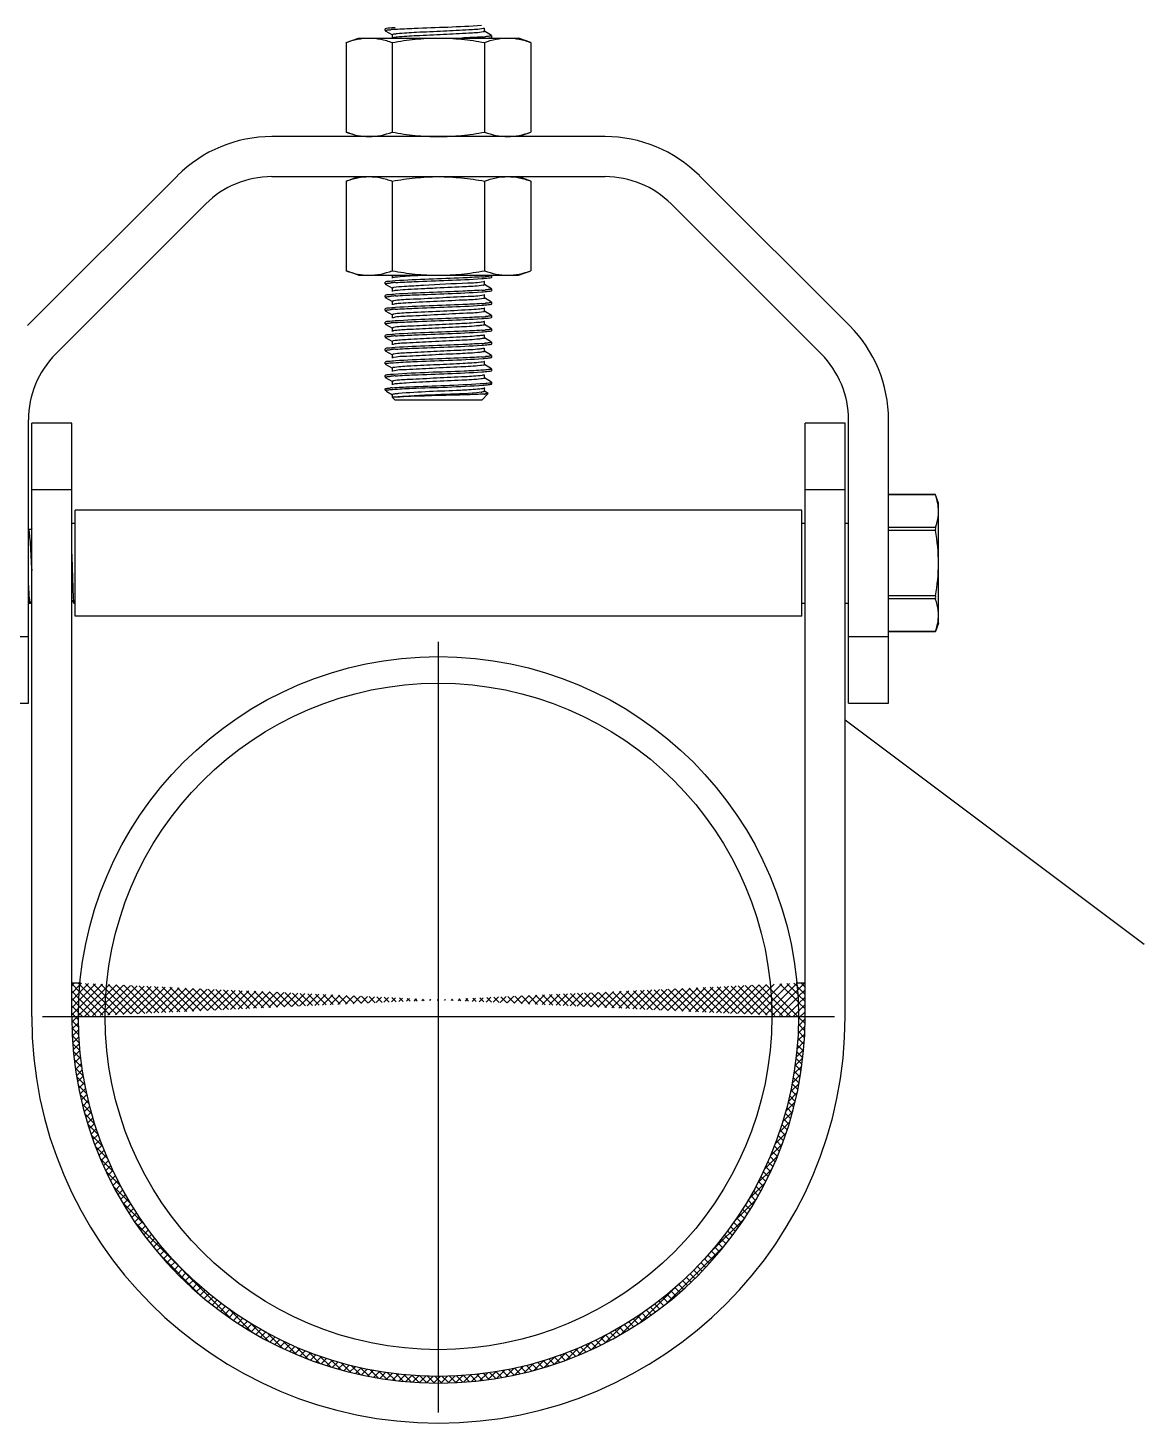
# Model space of a CAD drawing. Extents: x 69728788 to 150676229, y 20333219 to 43663798.
# Drawn here: x 75261746 to 75263181, y 20703847 to 20705642 of the extents above; entities that cross this region are included whole.
import ezdxf

# ---------------------------------------------------------------- set-up
doc = ezdxf.new("R2010")
doc.units = 0
doc.header["$LTSCALE"] = 1000
doc.header["$MEASUREMENT"] = 0
doc.linetypes.add('CENTER', pattern=[2, 1.25, -0.25, 0.25, -0.25])
doc.layers.get('0').update_dxf_attribs({"linetype": 'CONTINUOUS'})
doc.dimstyles.get("Standard").update_dxf_attribs({"dimtxt": 0.18, "dimasz": 0.18, "dimexe": 0.18, "dimexo": 0.0625, "dimgap": 0.09, "dimtad": 0, "dimtih": 1, "dimtoh": 1, "dimdec": 4, "dimzin": 0, "dimdsep": 46, "dimtxsty": 'Standard', "dimcen": 0.09, "dimadec": 0, "dimazin": 0, "dimtfac": 1, "dimtdec": 4, "dimtofl": 0, "dimtmove": 0, "dimatfit": 3, "dimfxl": 1, "dimtolj": 1, "dimtzin": 0, "dimarcsym": 0})

# ---------------------------------------------------------------- blocks, each defined once
blk = doc.blocks.new('gfhhrryyfd')
h = blk.add_hatch()
h.set_pattern_fill('ANSI37', color=256, scale=2.09088, style=0)
h.set_pattern_definition([(45, (3793840.348, -1554777.269), (-4.69415947, 4.69415948), []), (135, (3793840.348, -1554777.269), (-4.69415947, -4.69415948), [])])
edge = h.paths.add_edge_path()
edge.add_line((3693800.1, -1745764.9), (3693789.5, -1745764.9))
edge.add_ellipse((3693328.6, -1745807.7), major_axis=(-0.5, 462.9), ratio=1, start_angle=269.9335, end_angle=275.2463, ccw=False)
edge.add_ellipse((3693328.6, -1745807.7), major_axis=(0.4, 462.9), ratio=1, start_angle=90.0441, end_angle=270.0441, ccw=False)
edge.add_ellipse((3693328.6, -1745807.7), major_axis=(1.2, 462.9), ratio=1, start_angle=84.8399, end_angle=90.1526, ccw=False)
edge.add_line((3692867.7, -1745764.9), (3692857.1, -1745764.9))
edge.add_line((3692857.1, -1745764.9), (3692857.1, -1745807.7))
edge.add_ellipse((3693328.6, -1745807.7), major_axis=(-0.1, 471.5), ratio=1, start_angle=89.9844, end_angle=269.9844)
edge.add_line((3693800.1, -1745807.7), (3693800.1, -1745764.9))
at = {"linetype": 'Continuous'}
for p, q in [((3693260.2, -1744537.5), (3693260, -1744537.7)), ((3693260, -1744539.8), (3693260, -1744537.7)), ((3693260, -1744539.8), (3693260, -1744537.7)), ((3693260.2, -1744540), (3693269.5, -1744545.4)), ((3693397, -1744546), (3693387.7, -1744540.7)), ((3693387.9, -1744540.9), (3693387.9, -1744536.6)), ((3693209.8, -1744555.1), (3693225.7, -1744549.3)), ((3693209.8, -1744555.1), (3693209.8, -1744670.4)), ((3693225.7, -1744549.3), (3693431.5, -1744549.3)), ((3693269.2, -1744555.1), (3693269.2, -1744670.4)), ((3693269.3, -1744545.2), (3693269.3, -1744549.4)), ((3693388, -1744555.1), (3693388, -1744670.4)), ((3693397, -1744548.6), (3693397.2, -1744548.4)), ((3693397.2, -1744548.4), (3693397.2, -1744546.2)), ((3693397.2, -1744548.4), (3693397.2, -1744546.2)), ((3693447.4, -1744555.1), (3693431.5, -1744549.3)), ((3693447.4, -1744555.1), (3693447.4, -1744670.4)), ((3693542.9, -1744676.1), (3693114.3, -1744676.1)), ((3693225.7, -1744676.1), (3693209.8, -1744670.4)), ((3693431.5, -1744676.1), (3693447.4, -1744670.4)), ((3692993, -1744726.4), (3692800.2, -1744919.2)), ((3693114.3, -1744727.6), (3693542.9, -1744727.6)), ((3693209.8, -1744733.4), (3693225.7, -1744727.6)), ((3693209.8, -1744733.4), (3693209.8, -1744848.7)), ((3693269.2, -1744733.4), (3693269.2, -1744848.7)), ((3693388, -1744733.4), (3693388, -1744848.7)), ((3693447.4, -1744733.4), (3693431.5, -1744727.6)), ((3693447.4, -1744733.4), (3693447.4, -1744848.7)), ((3693857, -1744919.2), (3693664.1, -1744726.4)), ((3692836.5, -1744955.6), (3693029.4, -1744762.7)), ((3693627.8, -1744762.7), (3693820.7, -1744955.6)), ((3693225.7, -1744854.5), (3693209.8, -1744848.7)), ((3693225.7, -1744854.5), (3693431.5, -1744854.5)), ((3693260.2, -1744863.2), (3693260, -1744863.4)), ((3693260, -1744865.6), (3693260, -1744863.4)), ((3693260, -1744865.6), (3693260, -1744863.4)), ((3693269.3, -1744853.8), (3693269.3, -1744858.1)), ((3693387.9, -1744866.6), (3693387.9, -1744862.3)), ((3693397, -1744857.2), (3693397.2, -1744857)), ((3693397.2, -1744857), (3693397.2, -1744854.8)), ((3693397.2, -1744857), (3693397.2, -1744854.8)), ((3693431.5, -1744854.5), (3693447.4, -1744848.7)), ((3693260.2, -1744880.4), (3693260, -1744880.6)), ((3693260, -1744882.7), (3693260, -1744880.6)), ((3693260, -1744882.7), (3693260, -1744880.6)), ((3693260.2, -1744865.7), (3693269.5, -1744871.1)), ((3693269.3, -1744870.9), (3693269.3, -1744875.2)), ((3693397, -1744871.8), (3693387.7, -1744866.4)), ((3693387.9, -1744883.8), (3693387.9, -1744879.5)), ((3693397, -1744874.3), (3693397.2, -1744874.1)), ((3693397.2, -1744874.1), (3693397.2, -1744872)), ((3693397.2, -1744874.1), (3693397.2, -1744872)), ((3693260.2, -1744897.5), (3693260, -1744897.7)), ((3693260, -1744899.8), (3693260, -1744897.7)), ((3693260, -1744899.8), (3693260, -1744897.7)), ((3693260.2, -1744882.9), (3693269.5, -1744888.3)), ((3693260.2, -1744900), (3693269.5, -1744905.4)), ((3693269.3, -1744888.1), (3693269.3, -1744892.3)), ((3693386.9, -1744884.3), (3693386.4, -1744884.4)), ((3693397, -1744888.9), (3693387.7, -1744883.6)), ((3693387.9, -1744900.9), (3693387.9, -1744896.6)), ((3693397, -1744891.5), (3693397.2, -1744891.3)), ((3693397.2, -1744891.3), (3693397.2, -1744889.1)), ((3693397.2, -1744891.3), (3693397.2, -1744889.1)), ((3693260.2, -1744914.7), (3693260, -1744914.9)), ((3693260, -1744917), (3693260, -1744914.9)), ((3693260, -1744917), (3693260, -1744914.9)), ((3693260.2, -1744917.2), (3693269.5, -1744922.6)), ((3693269.3, -1744905.2), (3693269.3, -1744909.5)), ((3693387.1, -1744901.4), (3693386.4, -1744901.5)), ((3693397, -1744906.1), (3693387.7, -1744900.7)), ((3693397, -1744923.2), (3693387.7, -1744917.8)), ((3693387.9, -1744918.1), (3693387.9, -1744913.8)), ((3693397, -1744908.6), (3693397.2, -1744908.4)), ((3693397.2, -1744908.4), (3693397.2, -1744906.3)), ((3693397.2, -1744908.4), (3693397.2, -1744906.3)), ((3693260.2, -1744931.8), (3693260, -1744932)), ((3693260, -1744934.1), (3693260, -1744932)), ((3693260, -1744934.1), (3693260, -1744932)), ((3693260.2, -1744934.3), (3693269.5, -1744939.7)), ((3693269.3, -1744922.4), (3693269.3, -1744926.6)), ((3693397, -1744940.4), (3693387.7, -1744935)), ((3693387.9, -1744935.2), (3693387.9, -1744930.9)), ((3693397, -1744925.8), (3693397.2, -1744925.6)), ((3693397.2, -1744925.6), (3693397.2, -1744923.4)), ((3693397.2, -1744925.6), (3693397.2, -1744923.4)), ((3693260.2, -1744949), (3693260, -1744949.1)), ((3693260, -1744951.3), (3693260, -1744949.1)), ((3693260, -1744951.3), (3693260, -1744949.1)), ((3693260.2, -1744951.5), (3693269.5, -1744956.9)), ((3693269.3, -1744939.5), (3693269.3, -1744943.8)), ((3693397, -1744957.5), (3693387.7, -1744952.1)), ((3693387.9, -1744952.4), (3693387.9, -1744948.1)), ((3693397, -1744942.9), (3693397.2, -1744942.7)), ((3693397.2, -1744942.7), (3693397.2, -1744940.6)), ((3693397.2, -1744942.7), (3693397.2, -1744940.6)), ((3693260.2, -1744966.1), (3693260, -1744966.3)), ((3693260, -1744968.4), (3693260, -1744966.3)), ((3693260, -1744968.4), (3693260, -1744966.3)), ((3693260.2, -1744968.6), (3693269.5, -1744974)), ((3693269.3, -1744956.6), (3693269.3, -1744960.9)), ((3693397, -1744974.7), (3693387.7, -1744969.3)), ((3693387.9, -1744969.5), (3693387.9, -1744965.2)), ((3693397, -1744960), (3693397.2, -1744959.9)), ((3693397.2, -1744959.9), (3693397.2, -1744957.7)), ((3693397.2, -1744959.9), (3693397.2, -1744957.7)), ((3693260.2, -1744983.2), (3693260, -1744983.4)), ((3693260, -1744985.6), (3693260, -1744983.4)), ((3693260, -1744985.6), (3693260, -1744983.4)), ((3693260.2, -1744985.8), (3693269.5, -1744991.2)), ((3693269.3, -1744973.8), (3693269.3, -1744978.1)), ((3693397, -1744991.8), (3693387.7, -1744986.4)), ((3693387.9, -1744986.6), (3693387.9, -1744982.4)), ((3693397, -1744977.2), (3693397.2, -1744977)), ((3693397.2, -1744977), (3693397.2, -1744974.9)), ((3693397.2, -1744977), (3693397.2, -1744974.9)), ((3693260, -1745000.5), (3693260.2, -1745000.4)), ((3693260, -1745000.6), (3693260, -1745000.5)), ((3693260, -1745002.1), (3693260, -1745000.6)), ((3693260, -1745002.1), (3693261.9, -1745002.1)), ((3693261.5, -1745003.6), (3693262.2, -1745004.1)), ((3693262.2, -1745004.1), (3693269.5, -1745008.3)), ((3693269.3, -1744990.9), (3693269.3, -1744995.2)), ((3693269.3, -1745008.1), (3693269.3, -1745011.4)), ((3693384.3, -1745014.9), (3693392.7, -1745006.6)), ((3693387.7, -1744999.7), (3693388.5, -1744999.3)), ((3693392.6, -1745006.4), (3693387.7, -1745003.6)), ((3693387.9, -1745003.8), (3693387.9, -1744999.5)), ((3693397, -1744994.3), (3693397.2, -1744994.1)), ((3693397.1, -1744992.2), (3693397.1, -1744992.1)), ((3693397.2, -1744994.1), (3693397.2, -1744992)), ((3693397.2, -1744994.1), (3693397.2, -1744992)), ((3693273.3, -1745011.4), (3693269.3, -1745011.4)), ((3693272.9, -1745014.9), (3693269.3, -1745011.4)), ((3693384.3, -1745014.9), (3693272.9, -1745014.9)), ((3692801.4, -1745404.8), (3692801.4, -1745040.5)), ((3693855.8, -1745404.8), (3693855.8, -1745040.5)), ((3693907.2, -1745404.8), (3693907.2, -1745040.5)), ((3692857.1, -1745044.8), (3692805.7, -1745044.8)), ((3692805.7, -1745807.7), (3692805.7, -1745044.8)), ((3692857.1, -1745807.7), (3692857.1, -1745044.8)), ((3693851.5, -1745044.8), (3693800.1, -1745044.8)), ((3693800.1, -1745807.7), (3693800.1, -1745044.8)), ((3693851.5, -1745807.7), (3693851.5, -1745044.8)), ((3692857.1, -1745130.5), (3692805.7, -1745130.5)), ((3693851.5, -1745130.5), (3693800.1, -1745130.5)), ((3693967.5, -1745136.4), (3693907.2, -1745136.4)), ((3693967.6, -1745136.9), (3693907.2, -1745136.9)), ((3693967.4, -1745136.4), (3693967.6, -1745136.9)), ((3693971.5, -1745147.6), (3693967.6, -1745136.9)), ((3693971.5, -1745301.9), (3693971.5, -1745147.6)), ((3693795.8, -1745156.6), (3692861.4, -1745156.6)), ((3692861.4, -1745292.9), (3692861.4, -1745156.6)), ((3693795.8, -1745292.9), (3693795.8, -1745156.6)), ((3692801.6, -1745181.7), (3692801.4, -1745181.3)), ((3692805.1, -1745181.5), (3692801.4, -1745181.5)), ((3692805.7, -1745180.3), (3692805, -1745181.5)), ((3692857.1, -1745173.4), (3692861.4, -1745173.4)), ((3692857.1, -1745173.4), (3692861.4, -1745173.4)), ((3693795.8, -1745173.4), (3693800.1, -1745173.4)), ((3693795.8, -1745173.4), (3693800.1, -1745173.4)), ((3693851.5, -1745173.4), (3693855.8, -1745173.4)), ((3693851.5, -1745173.4), (3693855.8, -1745173.4)), ((3693967.6, -1745179), (3693907.2, -1745179)), ((3693967.6, -1745182.7), (3693907.2, -1745182.7)), ((3692801.4, -1745274.8), (3692802.1, -1745276.1)), ((3692802.1, -1745276.1), (3692802.3, -1745276.2)), ((3692802.3, -1745276.2), (3692804.2, -1745276.2)), ((3692802.3, -1745276.2), (3692804.2, -1745276.2)), ((3692804.4, -1745276.1), (3692804.2, -1745276.2)), ((3692804.4, -1745276.1), (3692805.7, -1745273.8)), ((3692857.1, -1745272.6), (3692857.7, -1745272.6)), ((3692857.5, -1745272.4), (3692857.6, -1745272.6)), ((3692857.6, -1745272.6), (3692859.7, -1745276.2)), ((3692859.7, -1745276.2), (3692859.8, -1745276.2)), ((3692859.8, -1745276.2), (3692861.4, -1745276.2)), ((3692859.8, -1745276.2), (3692861.4, -1745276.2)), ((3693795.8, -1745276.2), (3693800.1, -1745276.2)), ((3693795.8, -1745276.2), (3693800.1, -1745276.2)), ((3693851.5, -1745276.2), (3693855.8, -1745276.2)), ((3693851.5, -1745276.2), (3693855.8, -1745276.2)), ((3693967.6, -1745266.9), (3693907.2, -1745266.9)), ((3693967.6, -1745270.6), (3693907.2, -1745270.6)), ((3693795.8, -1745292.9), (3692861.4, -1745292.9)), ((3693967.6, -1745312.6), (3693907.2, -1745312.6)), ((3693967.5, -1745313.2), (3693907.2, -1745313.2)), ((3693967.6, -1745312.6), (3693967.4, -1745313.2)), ((3693971.5, -1745301.9), (3693967.6, -1745312.6)), ((3692749.9, -1745319.1), (3692801.4, -1745319.1)), ((3693855.8, -1745319.1), (3693907.2, -1745319.1)), ((3692749.9, -1745404.8), (3692801.4, -1745404.8)), ((3693855.8, -1745404.8), (3693907.2, -1745404.8)), ((3692868.7, -1745764.9), (3692857.1, -1745764.9)), ((3693800.1, -1745764.9), (3693788.4, -1745764.9))]:
    blk.add_line(p, q, dxfattribs=at)
at = {"linetype": 'CENTER'}
for p, q in [((3693328.6, -1746316.9), (3693328.6, -1745325.7)), ((3692819.4, -1745807.7), (3693837.8, -1745807.7))]:
    blk.add_line(p, q, dxfattribs=at)
at = {"linetype": 'Continuous'}
for radius in [462.9, 428.6]:
    blk.add_circle((3693328.6, -1745807.7), radius, dxfattribs=at)
for centre, radius, start, end in [((3693292.7, -1744832.8), 295.3, 93.8281, 94.8033), ((3693364.4, -1744252), 296.6, 273.8133, 274.8057), ((3693386.5, -1744492.5), 57.2, 277.0234, 277.4125), ((3693114.3, -1744847.6), 171.5, 90, 135), ((3693542.9, -1744847.6), 171.5, 45, 90), ((3693114.3, -1744847.6), 120, 90, 135), ((3693542.9, -1744847.6), 120, 45, 90), ((3693292.9, -1745161.1), 297.9, 93.801, 94.806), ((3693364.5, -1744562.1), 295.1, 273.83, 274.8033), ((3693293.2, -1745181.6), 301.3, 93.7705, 94.8059), ((3693364.5, -1744579.1), 295.3, 273.8287, 274.8033), ((3693383.5, -1744853.4), 14.2, 281.4638, 282.555), ((3693292.5, -1745190.7), 293.2, 93.848, 94.803), ((3693364.5, -1744596.6), 294.9, 273.8318, 274.8033), ((3693292.6, -1745208.8), 294.1, 93.8383, 94.8045), ((3693364.7, -1744615.7), 293, 273.8501, 274.8032), ((3693292.7, -1745227.3), 295.5, 93.8243, 94.8054), ((3693364.6, -1744631.3), 294.5, 273.8361, 274.8034), ((3693735.8, -1745040.5), 171.5, 0, 45), ((3693292.9, -1745246.8), 297.9, 93.8019, 94.806), ((3693364.5, -1744647.8), 295.1, 273.8301, 274.8033), ((3692921.4, -1745040.5), 120, 135, 180), ((3693364.5, -1744664.8), 295.3, 273.8286, 274.8033), ((3693735.8, -1745040.5), 120, 0, 45), ((3693292.5, -1745276.4), 293.2, 93.8481, 94.803), ((3693285.5, -1745205.4), 206.9, 94.5029, 95.1286), ((3693289.9, -1745261.3), 260.8, 94.4288, 94.5479), ((3693376, -1744943), 62.3, 277.0601, 277.7461), ((3693379.8, -1744893.5), 114, 274.1459, 274.589), ((3693328.6, -1745807.7), 522.9, 180, 0), ((3693328.6, -1745807.7), 471.5, 180, 0)]:
    blk.add_arc(centre, radius, start, end, dxfattribs=at)
for points, knots in [([(3693260, -1744539.8), (3693260, -1744539.5), (3693261.7, -1744539.3), (3693262.5, -1744539.1), (3693263.3, -1744538.9)], [0, 0, 0, 0, 0.27149, 1, 1, 1, 1]), ([(3693273, -1744536), (3693270, -1744536.2), (3693265.9, -1744536.7), (3693261.3, -1744536.8), (3693260.2, -1744537.5)], [0, 0, 0, 0, 0.690327, 1, 1, 1, 1]), ([(3693273, -1744538.1), (3693281.1, -1744537.5), (3693318.1, -1744535.8), (3693355.2, -1744534.9), (3693384.1, -1744532.9)], [0, 0, 0, 0, 0.219107, 1, 1, 1, 1]), ([(3693386.2, -1744537.2), (3693380.1, -1744538.4), (3693363, -1744539), (3693334.4, -1744540.7), (3693303.7, -1744542), (3693283.8, -1744543), (3693275.6, -1744543.9)], [0, 0, 0, 0, 0.167345, 0.461239, 0.776453, 1, 1, 1, 1]), ([(3693386.2, -1744541.5), (3693380.1, -1744542.7), (3693363, -1744543.3), (3693334.4, -1744545), (3693303.7, -1744546.3), (3693283.8, -1744547.3), (3693275.6, -1744548.2)], [0, 0, 0, 0, 0.167345, 0.461239, 0.776453, 1, 1, 1, 1]), ([(3693387.7, -1744536.8), (3693387.5, -1744536.9), (3693387, -1744537.1), (3693386.5, -1744537.2), (3693386.2, -1744537.2)], [0, 0, 0, 0, 0.384795, 1, 1, 1, 1]), ([(3693387.9, -1744540.9), (3693387.9, -1744541.1), (3693387.1, -1744541.3), (3693386.6, -1744541.4), (3693386.2, -1744541.5)], [0, 0, 0, 0, 0.290187, 1, 1, 1, 1]), ([(3693209.8, -1744555.1), (3693214.6, -1744553.3), (3693224.4, -1744550.4), (3693234.5, -1744549.3), (3693239.5, -1744549.3)], [0, 0, 0, 0, 0.506411, 1, 1, 1, 1]), ([(3693239.5, -1744549.3), (3693244.5, -1744549.3), (3693254.6, -1744550.4), (3693264.4, -1744553.3), (3693269.2, -1744555.1)], [0, 0, 0, 0, 0.493589, 1, 1, 1, 1]), ([(3693269.2, -1744555.1), (3693279, -1744553.3), (3693298.7, -1744550.4), (3693318.6, -1744549.3), (3693328.6, -1744549.3)], [0, 0, 0, 0, 0.500036, 1, 1, 1, 1]), ([(3693275.6, -1744543.9), (3693274, -1744544.1), (3693272.5, -1744544.5), (3693269.3, -1744544.6), (3693269.3, -1744545.2)], [0, 0, 0, 0, 0.734146, 1, 1, 1, 1]), ([(3693275.6, -1744548.2), (3693274.8, -1744548.3), (3693272.8, -1744548.6), (3693270.6, -1744548.6), (3693269.5, -1744549.2)], [0, 0, 0, 0, 0.374818, 1, 1, 1, 1]), ([(3693328.6, -1744549.3), (3693338.5, -1744549.3), (3693358.5, -1744550.4), (3693378.2, -1744553.3), (3693388, -1744555.1)], [0, 0, 0, 0, 0.499964, 1, 1, 1, 1]), ([(3693384.1, -1744547.9), (3693382.3, -1744548.1), (3693373.9, -1744548.6), (3693365.5, -1744549), (3693358.8, -1744549.3)], [0, 0, 0, 0, 0.209715, 1, 1, 1, 1]), ([(3693388, -1744555.1), (3693392.8, -1744553.3), (3693402.5, -1744550.4), (3693412.7, -1744549.3), (3693417.7, -1744549.3)], [0, 0, 0, 0, 0.506411, 1, 1, 1, 1]), ([(3693397.2, -1744546.2), (3693397.2, -1744546.5), (3693395.5, -1744546.7), (3693394.7, -1744547), (3693393.9, -1744547.1)], [0, 0, 0, 0, 0.271552, 1, 1, 1, 1]), ([(3693393.9, -1744549.2), (3693394.3, -1744549.2), (3693395.3, -1744549), (3693396.4, -1744548.9), (3693397, -1744548.6)], [0, 0, 0, 0, 0.362796, 1, 1, 1, 1]), ([(3693417.7, -1744549.3), (3693422.7, -1744549.3), (3693432.8, -1744550.4), (3693442.6, -1744553.3), (3693447.4, -1744555.1)], [0, 0, 0, 0, 0.493589, 1, 1, 1, 1]), ([(3693209.8, -1744670.4), (3693214.6, -1744672.1), (3693224.4, -1744675), (3693234.5, -1744676.1), (3693239.5, -1744676.1)], [0, 0, 0, 0, 0.506411, 1, 1, 1, 1]), ([(3693239.5, -1744676.1), (3693244.5, -1744676.1), (3693254.6, -1744675), (3693264.4, -1744672.1), (3693269.2, -1744670.4)], [0, 0, 0, 0, 0.493589, 1, 1, 1, 1]), ([(3693269.2, -1744670.4), (3693279, -1744672.1), (3693298.7, -1744675.1), (3693318.6, -1744676.1), (3693328.6, -1744676.1)], [0, 0, 0, 0, 0.500036, 1, 1, 1, 1]), ([(3693328.6, -1744676.1), (3693338.5, -1744676.1), (3693358.5, -1744675.1), (3693378.2, -1744672.1), (3693388, -1744670.4)], [0, 0, 0, 0, 0.499964, 1, 1, 1, 1]), ([(3693388, -1744670.4), (3693392.8, -1744672.1), (3693402.5, -1744675), (3693412.7, -1744676.1), (3693417.7, -1744676.1)], [0, 0, 0, 0, 0.506411, 1, 1, 1, 1]), ([(3693417.7, -1744676.1), (3693422.7, -1744676.1), (3693432.8, -1744675), (3693442.6, -1744672.1), (3693447.4, -1744670.4)], [0, 0, 0, 0, 0.493589, 1, 1, 1, 1]), ([(3693209.8, -1744733.4), (3693214.6, -1744731.6), (3693224.4, -1744728.7), (3693234.5, -1744727.6), (3693239.5, -1744727.6)], [0, 0, 0, 0, 0.506411, 1, 1, 1, 1]), ([(3693239.5, -1744727.6), (3693244.5, -1744727.6), (3693254.6, -1744728.7), (3693264.4, -1744731.6), (3693269.2, -1744733.4)], [0, 0, 0, 0, 0.493589, 1, 1, 1, 1]), ([(3693269.2, -1744733.4), (3693279, -1744731.6), (3693298.7, -1744728.7), (3693318.6, -1744727.6), (3693328.6, -1744727.6)], [0, 0, 0, 0, 0.500036, 1, 1, 1, 1]), ([(3693328.6, -1744727.6), (3693338.5, -1744727.6), (3693358.5, -1744728.7), (3693378.2, -1744731.6), (3693388, -1744733.4)], [0, 0, 0, 0, 0.499964, 1, 1, 1, 1]), ([(3693388, -1744733.4), (3693392.8, -1744731.6), (3693402.5, -1744728.7), (3693412.7, -1744727.6), (3693417.7, -1744727.6)], [0, 0, 0, 0, 0.506411, 1, 1, 1, 1]), ([(3693417.7, -1744727.6), (3693422.7, -1744727.6), (3693432.8, -1744728.7), (3693442.6, -1744731.6), (3693447.4, -1744733.4)], [0, 0, 0, 0, 0.493589, 1, 1, 1, 1]), ([(3693209.8, -1744848.7), (3693214.6, -1744850.4), (3693224.4, -1744853.3), (3693234.5, -1744854.5), (3693239.5, -1744854.5)], [0, 0, 0, 0, 0.506411, 1, 1, 1, 1]), ([(3693239.5, -1744854.5), (3693244.5, -1744854.5), (3693254.6, -1744853.3), (3693264.4, -1744850.4), (3693269.2, -1744848.7)], [0, 0, 0, 0, 0.493589, 1, 1, 1, 1]), ([(3693260, -1744865.6), (3693260, -1744865.2), (3693261.7, -1744865), (3693262.5, -1744864.8), (3693263.3, -1744864.7)], [0, 0, 0, 0, 0.271489, 1, 1, 1, 1]), ([(3693273, -1744861.7), (3693270, -1744861.9), (3693265.9, -1744862.5), (3693261.3, -1744862.6), (3693260.2, -1744863.2)], [0, 0, 0, 0, 0.690397, 1, 1, 1, 1]), ([(3693269.2, -1744848.7), (3693279, -1744850.4), (3693298.7, -1744853.4), (3693318.6, -1744854.5), (3693328.6, -1744854.5)], [0, 0, 0, 0, 0.500036, 1, 1, 1, 1]), ([(3693275.9, -1744856.8), (3693275.1, -1744856.8), (3693273, -1744857.1), (3693270.7, -1744857.2), (3693269.5, -1744857.8)], [0, 0, 0, 0, 0.376069, 1, 1, 1, 1]), ([(3693386.6, -1744862.9), (3693379.9, -1744864.4), (3693353.9, -1744865), (3693319.9, -1744866.9), (3693288.1, -1744868.8), (3693275.2, -1744869.4), (3693270.7, -1744870.3)], [0, 0, 0, 0, 0.177393, 0.66769, 0.881926, 1, 1, 1, 1]), ([(3693384.2, -1744856.5), (3693376.1, -1744857.1), (3693339, -1744858.9), (3693301.9, -1744859.7), (3693273, -1744861.7)], [0, 0, 0, 0, 0.219163, 1, 1, 1, 1]), ([(3693273.2, -1744863.8), (3693281.3, -1744863.3), (3693318.3, -1744861.5), (3693355.4, -1744860.7), (3693384.2, -1744858.7)], [0, 0, 0, 0, 0.219847, 1, 1, 1, 1]), ([(3693313.9, -1744854.5), (3693310, -1744854.6), (3693297.3, -1744855.3), (3693284.7, -1744855.9), (3693275.9, -1744856.8)], [0, 0, 0, 0, 0.307606, 1, 1, 1, 1]), ([(3693328.6, -1744854.5), (3693338.5, -1744854.5), (3693358.5, -1744853.4), (3693378.2, -1744850.4), (3693388, -1744848.7)], [0, 0, 0, 0, 0.499964, 1, 1, 1, 1]), ([(3693384.2, -1744858.7), (3693387.2, -1744858.5), (3693391.3, -1744857.9), (3693395.9, -1744857.8), (3693397, -1744857.2)], [0, 0, 0, 0, 0.69032, 1, 1, 1, 1]), ([(3693387.7, -1744862.6), (3693387.6, -1744862.6), (3693387.2, -1744862.8), (3693386.8, -1744862.9), (3693386.6, -1744862.9)], [0, 0, 0, 0, 0.399724, 1, 1, 1, 1]), ([(3693388, -1744848.7), (3693392.8, -1744850.4), (3693402.5, -1744853.3), (3693412.7, -1744854.5), (3693417.7, -1744854.5)], [0, 0, 0, 0, 0.506411, 1, 1, 1, 1]), ([(3693397.2, -1744854.8), (3693397.2, -1744855.2), (3693395.5, -1744855.4), (3693394.7, -1744855.6), (3693393.9, -1744855.7)], [0, 0, 0, 0, 0.271498, 1, 1, 1, 1]), ([(3693417.7, -1744854.5), (3693422.7, -1744854.5), (3693432.8, -1744853.3), (3693442.6, -1744850.4), (3693447.4, -1744848.7)], [0, 0, 0, 0, 0.493589, 1, 1, 1, 1]), ([(3693260, -1744882.7), (3693260, -1744882.4), (3693261.7, -1744882.2), (3693262.5, -1744882), (3693263.4, -1744881.8)], [0, 0, 0, 0, 0.271295, 1, 1, 1, 1]), ([(3693273.2, -1744878.8), (3693270.2, -1744879), (3693265.9, -1744879.6), (3693261.3, -1744879.7), (3693260.2, -1744880.4)], [0, 0, 0, 0, 0.690611, 1, 1, 1, 1]), ([(3693270.7, -1744870.3), (3693270.4, -1744870.4), (3693269.9, -1744870.5), (3693269.3, -1744870.8), (3693269.3, -1744870.9)], [0, 0, 0, 0, 0.704879, 1, 1, 1, 1]), ([(3693270, -1744874.8), (3693269.9, -1744874.8), (3693269.7, -1744874.9), (3693269.5, -1744874.9), (3693269.5, -1744875)], [0, 0, 0, 0, 0.566217, 1, 1, 1, 1]), ([(3693386.4, -1744867.3), (3693379.2, -1744868.7), (3693359, -1744869.2), (3693332.4, -1744870.8), (3693307.2, -1744871.9), (3693290.6, -1744872.7), (3693278.5, -1744873.7), (3693272, -1744874.2), (3693270, -1744874.8)], [0, 0, 0, 0, 0.187457, 0.515971, 0.686936, 0.835422, 0.943971, 1, 1, 1, 1]), ([(3693386.9, -1744880), (3693380.3, -1744881.6), (3693361, -1744881.8), (3693329.5, -1744883.8), (3693297.5, -1744885.5), (3693277.7, -1744886), (3693270.7, -1744887.5)], [0, 0, 0, 0, 0.173043, 0.493074, 0.817013, 1, 1, 1, 1]), ([(3693384.2, -1744873.7), (3693376.1, -1744874.2), (3693339.1, -1744876), (3693302, -1744876.9), (3693273.2, -1744878.8)], [0, 0, 0, 0, 0.218984, 1, 1, 1, 1]), ([(3693273.4, -1744881), (3693281.5, -1744880.4), (3693318.5, -1744878.7), (3693355.5, -1744877.8), (3693384.2, -1744875.8)], [0, 0, 0, 0, 0.220532, 1, 1, 1, 1]), ([(3693384.2, -1744875.8), (3693387.2, -1744875.6), (3693391.3, -1744875.1), (3693395.9, -1744875), (3693397, -1744874.3)], [0, 0, 0, 0, 0.690291, 1, 1, 1, 1]), ([(3693387.9, -1744866.6), (3693387.9, -1744866.8), (3693387.3, -1744867), (3693386.9, -1744867.1), (3693386.6, -1744867.2)], [0, 0, 0, 0, 0.300214, 1, 1, 1, 1]), ([(3693387.7, -1744879.7), (3693387.6, -1744879.8), (3693387.3, -1744879.9), (3693387, -1744880), (3693386.9, -1744880)], [0, 0, 0, 0, 0.410179, 1, 1, 1, 1]), ([(3693397.2, -1744872), (3693397.2, -1744872.3), (3693395.5, -1744872.5), (3693394.7, -1744872.7), (3693393.9, -1744872.8)], [0, 0, 0, 0, 0.271487, 1, 1, 1, 1]), ([(3693260, -1744899.8), (3693260, -1744899.5), (3693261.7, -1744899.3), (3693262.5, -1744899.1), (3693263.3, -1744899)], [0, 0, 0, 0, 0.271606, 1, 1, 1, 1]), ([(3693273.4, -1744896), (3693270.3, -1744896.2), (3693266, -1744896.8), (3693261.4, -1744896.8), (3693260.2, -1744897.5)], [0, 0, 0, 0, 0.690892, 1, 1, 1, 1]), ([(3693270.7, -1744887.5), (3693270.4, -1744887.5), (3693269.9, -1744887.6), (3693269.3, -1744887.9), (3693269.3, -1744888.1)], [0, 0, 0, 0, 0.705077, 1, 1, 1, 1]), ([(3693270.2, -1744891.9), (3693270, -1744891.9), (3693269.8, -1744892), (3693269.6, -1744892.1), (3693269.5, -1744892.1)], [0, 0, 0, 0, 0.579663, 1, 1, 1, 1]), ([(3693386.4, -1744884.4), (3693379.4, -1744885.8), (3693359.4, -1744886.3), (3693327.3, -1744888.3), (3693297.9, -1744889.3), (3693279, -1744890.8), (3693272.4, -1744891.3), (3693270.2, -1744891.9)], [0, 0, 0, 0, 0.184913, 0.510935, 0.830756, 0.941119, 1, 1, 1, 1]), ([(3693387.1, -1744897.1), (3693384.9, -1744897.7), (3693378.3, -1744898.2), (3693359.4, -1744899.6), (3693330, -1744900.7), (3693297.8, -1744902.7), (3693277.8, -1744903.1), (3693270.8, -1744904.6)], [0, 0, 0, 0, 0.058467, 0.168569, 0.488344, 0.81473, 1, 1, 1, 1]), ([(3693272.9, -1744898.2), (3693281, -1744897.6), (3693318.1, -1744895.8), (3693355.4, -1744895), (3693384.3, -1744893)], [0, 0, 0, 0, 0.219027, 1, 1, 1, 1]), ([(3693384.2, -1744890.8), (3693376.2, -1744891.4), (3693339.2, -1744893.2), (3693302.2, -1744894), (3693273.4, -1744896)], [0, 0, 0, 0, 0.218636, 1, 1, 1, 1]), ([(3693384.3, -1744893), (3693387.3, -1744892.8), (3693391.4, -1744892.2), (3693395.9, -1744892.1), (3693397, -1744891.5)], [0, 0, 0, 0, 0.69012, 1, 1, 1, 1]), ([(3693387.9, -1744883.8), (3693387.9, -1744883.9), (3693387.5, -1744884.1), (3693387.1, -1744884.2), (3693386.9, -1744884.3)], [0, 0, 0, 0, 0.308051, 1, 1, 1, 1]), ([(3693387.7, -1744896.9), (3693387.6, -1744896.9), (3693387.4, -1744897), (3693387.2, -1744897.1), (3693387.1, -1744897.1)], [0, 0, 0, 0, 0.42214, 1, 1, 1, 1]), ([(3693397.2, -1744889.1), (3693397.2, -1744889.4), (3693395.5, -1744889.7), (3693394.7, -1744889.9), (3693393.9, -1744890)], [0, 0, 0, 0, 0.271512, 1, 1, 1, 1]), ([(3693260, -1744917), (3693260, -1744916.7), (3693261.6, -1744916.5), (3693262.5, -1744916.3), (3693263.3, -1744916.1)], [0, 0, 0, 0, 0.271632, 1, 1, 1, 1]), ([(3693272.9, -1744913.2), (3693269.9, -1744913.4), (3693265.8, -1744913.9), (3693261.3, -1744914), (3693260.2, -1744914.7)], [0, 0, 0, 0, 0.690153, 1, 1, 1, 1]), ([(3693270.8, -1744904.6), (3693270.4, -1744904.7), (3693270, -1744904.8), (3693269.3, -1744905), (3693269.3, -1744905.2)], [0, 0, 0, 0, 0.70574, 1, 1, 1, 1]), ([(3693270.4, -1744909), (3693270.2, -1744909), (3693269.9, -1744909.1), (3693269.6, -1744909.2), (3693269.5, -1744909.3)], [0, 0, 0, 0, 0.591406, 1, 1, 1, 1]), ([(3693386.4, -1744901.5), (3693379.5, -1744903), (3693359.8, -1744903.4), (3693327.8, -1744905.2), (3693296.3, -1744907.2), (3693276.9, -1744907.4), (3693270.4, -1744909)], [0, 0, 0, 0, 0.182676, 0.506256, 0.826306, 1, 1, 1, 1]), ([(3693380.8, -1744915.1), (3693372.4, -1744915.9), (3693352.3, -1744917), (3693321.6, -1744918.3), (3693293.5, -1744920), (3693276.7, -1744920.5), (3693270.8, -1744921.7)], [0, 0, 0, 0, 0.229817, 0.546056, 0.837001, 1, 1, 1, 1]), ([(3693384.3, -1744908), (3693376.2, -1744908.5), (3693339.1, -1744910.3), (3693301.8, -1744911.2), (3693272.9, -1744913.2)], [0, 0, 0, 0, 0.218951, 1, 1, 1, 1]), ([(3693272.9, -1744915.3), (3693281, -1744914.7), (3693318.2, -1744913), (3693355.3, -1744912.1), (3693384.3, -1744910.1)], [0, 0, 0, 0, 0.219111, 1, 1, 1, 1]), ([(3693387.3, -1744914.2), (3693386.9, -1744914.3), (3693384.8, -1744914.7), (3693382.6, -1744915), (3693380.8, -1744915.1)], [0, 0, 0, 0, 0.153672, 1, 1, 1, 1]), ([(3693387.9, -1744918.1), (3693387.9, -1744918.7), (3693384.2, -1744918.7), (3693382.5, -1744919.2), (3693380.8, -1744919.4)], [0, 0, 0, 0, 0.264855, 1, 1, 1, 1]), ([(3693384.3, -1744910.1), (3693387.2, -1744909.9), (3693391.3, -1744909.4), (3693395.9, -1744909.3), (3693397, -1744908.6)], [0, 0, 0, 0, 0.690251, 1, 1, 1, 1]), ([(3693387.9, -1744900.9), (3693387.9, -1744901), (3693387.6, -1744901.2), (3693387.3, -1744901.3), (3693387.1, -1744901.4)], [0, 0, 0, 0, 0.317825, 1, 1, 1, 1]), ([(3693387.7, -1744914), (3693387.6, -1744914), (3693387.5, -1744914.1), (3693387.3, -1744914.2), (3693387.3, -1744914.2)], [0, 0, 0, 0, 0.435885, 1, 1, 1, 1]), ([(3693397.2, -1744906.3), (3693397.2, -1744906.6), (3693395.5, -1744906.8), (3693394.7, -1744907), (3693393.9, -1744907.1)], [0, 0, 0, 0, 0.271635, 1, 1, 1, 1]), ([(3693260, -1744934.1), (3693260, -1744933.8), (3693261.6, -1744933.6), (3693262.5, -1744933.4), (3693263.3, -1744933.3)], [0, 0, 0, 0, 0.271604, 1, 1, 1, 1]), ([(3693272.9, -1744930.3), (3693270, -1744930.5), (3693265.8, -1744931.1), (3693261.3, -1744931.1), (3693260.2, -1744931.8)], [0, 0, 0, 0, 0.690253, 1, 1, 1, 1]), ([(3693270.8, -1744921.7), (3693270.4, -1744921.8), (3693270, -1744921.9), (3693269.3, -1744922.2), (3693269.3, -1744922.4)], [0, 0, 0, 0, 0.706684, 1, 1, 1, 1]), ([(3693270.6, -1744926.1), (3693270.4, -1744926.1), (3693270, -1744926.2), (3693269.6, -1744926.3), (3693269.5, -1744926.4)], [0, 0, 0, 0, 0.601132, 1, 1, 1, 1]), ([(3693381.3, -1744936.5), (3693372.9, -1744937.4), (3693352.5, -1744938.4), (3693321.3, -1744939.7), (3693292.9, -1744941.6), (3693276.1, -1744941.9), (3693270.4, -1744943.3)], [0, 0, 0, 0, 0.229681, 0.549925, 0.842622, 1, 1, 1, 1]), ([(3693380.8, -1744919.4), (3693372.3, -1744920.2), (3693352.1, -1744921.3), (3693321.1, -1744922.6), (3693293, -1744924.3), (3693276.3, -1744924.8), (3693270.6, -1744926.1)], [0, 0, 0, 0, 0.231611, 0.549958, 0.840821, 1, 1, 1, 1]), ([(3693381.3, -1744932.2), (3693373, -1744933.1), (3693353.1, -1744934.1), (3693322.3, -1744935.4), (3693293.9, -1744937.1), (3693276.9, -1744937.7), (3693270.9, -1744938.9)], [0, 0, 0, 0, 0.226067, 0.541995, 0.83483, 1, 1, 1, 1]), ([(3693384.3, -1744925.1), (3693376.1, -1744925.7), (3693339, -1744927.5), (3693301.9, -1744928.3), (3693272.9, -1744930.3)], [0, 0, 0, 0, 0.219164, 1, 1, 1, 1]), ([(3693273, -1744932.4), (3693281.1, -1744931.9), (3693318.2, -1744930.1), (3693355.3, -1744929.2), (3693384.2, -1744927.3)], [0, 0, 0, 0, 0.21936, 1, 1, 1, 1]), ([(3693387.7, -1744931.1), (3693387.5, -1744931.3), (3693385.4, -1744931.9), (3693383.2, -1744932), (3693381.3, -1744932.2)], [0, 0, 0, 0, 0.123476, 1, 1, 1, 1]), ([(3693387.9, -1744935.2), (3693387.9, -1744935.8), (3693384.5, -1744935.8), (3693383, -1744936.3), (3693381.3, -1744936.5)], [0, 0, 0, 0, 0.265469, 1, 1, 1, 1]), ([(3693384.2, -1744927.3), (3693387.2, -1744927.1), (3693391.3, -1744926.5), (3693395.9, -1744926.4), (3693397, -1744925.8)], [0, 0, 0, 0, 0.690307, 1, 1, 1, 1]), ([(3693397.2, -1744923.4), (3693397.2, -1744923.7), (3693395.5, -1744923.9), (3693394.7, -1744924.2), (3693393.9, -1744924.3)], [0, 0, 0, 0, 0.271547, 1, 1, 1, 1]), ([(3693260, -1744951.3), (3693260, -1744951), (3693261.7, -1744950.8), (3693262.5, -1744950.5), (3693263.3, -1744950.4)], [0, 0, 0, 0, 0.271494, 1, 1, 1, 1]), ([(3693273, -1744947.4), (3693270, -1744947.6), (3693265.9, -1744948.2), (3693261.3, -1744948.3), (3693260.2, -1744949)], [0, 0, 0, 0, 0.690391, 1, 1, 1, 1]), ([(3693270.9, -1744938.9), (3693270.5, -1744938.9), (3693270, -1744939), (3693269.3, -1744939.3), (3693269.3, -1744939.5)], [0, 0, 0, 0, 0.707858, 1, 1, 1, 1]), ([(3693270.4, -1744943.3), (3693270.2, -1744943.3), (3693269.9, -1744943.4), (3693269.6, -1744943.5), (3693269.5, -1744943.6)], [0, 0, 0, 0, 0.593362, 1, 1, 1, 1]), ([(3693381.9, -1744953.6), (3693373.4, -1744954.5), (3693353, -1744955.5), (3693321.5, -1744956.8), (3693292.9, -1744958.8), (3693275.9, -1744959), (3693270.3, -1744960.4)], [0, 0, 0, 0, 0.227469, 0.549388, 0.843981, 1, 1, 1, 1]), ([(3693381.9, -1744949.3), (3693373.7, -1744950.2), (3693353.9, -1744951.2), (3693323.3, -1744952.5), (3693294.6, -1744954.2), (3693277.3, -1744954.8), (3693271.1, -1744956)], [0, 0, 0, 0, 0.221233, 0.535572, 0.830345, 1, 1, 1, 1]), ([(3693384.2, -1744942.3), (3693376.1, -1744942.8), (3693339, -1744944.6), (3693301.9, -1744945.5), (3693273, -1744947.4)], [0, 0, 0, 0, 0.219166, 1, 1, 1, 1]), ([(3693273.2, -1744949.6), (3693281.3, -1744949), (3693318.3, -1744947.2), (3693355.4, -1744946.4), (3693384.2, -1744944.4)], [0, 0, 0, 0, 0.219828, 1, 1, 1, 1]), ([(3693387.7, -1744948.3), (3693387.5, -1744948.4), (3693385.6, -1744949), (3693383.6, -1744949.1), (3693381.9, -1744949.3)], [0, 0, 0, 0, 0.125687, 1, 1, 1, 1]), ([(3693387.9, -1744952.4), (3693387.9, -1744952.9), (3693384.8, -1744953), (3693383.4, -1744953.4), (3693381.9, -1744953.6)], [0, 0, 0, 0, 0.266222, 1, 1, 1, 1]), ([(3693384.2, -1744944.4), (3693387.2, -1744944.2), (3693391.3, -1744943.6), (3693395.9, -1744943.6), (3693397, -1744942.9)], [0, 0, 0, 0, 0.69032, 1, 1, 1, 1]), ([(3693397.2, -1744940.6), (3693397.2, -1744940.9), (3693395.5, -1744941.1), (3693394.7, -1744941.3), (3693393.9, -1744941.4)], [0, 0, 0, 0, 0.271499, 1, 1, 1, 1]), ([(3693260, -1744968.4), (3693260, -1744968.2), (3693261.4, -1744967.9), (3693262.1, -1744967.7), (3693262.8, -1744967.6)], [0, 0, 0, 0, 0.27423, 1, 1, 1, 1]), ([(3693273.2, -1744964.6), (3693270.1, -1744964.8), (3693265.9, -1744965.4), (3693261.3, -1744965.4), (3693260.2, -1744966.1)], [0, 0, 0, 0, 0.690603, 1, 1, 1, 1]), ([(3693262.8, -1744967.6), (3693263.4, -1744967.6), (3693266.1, -1744967.2), (3693268.8, -1744967), (3693271, -1744966.9)], [0, 0, 0, 0, 0.191512, 1, 1, 1, 1]), ([(3693271.1, -1744956), (3693270.7, -1744956), (3693270.1, -1744956.2), (3693269.3, -1744956.5), (3693269.3, -1744956.6)], [0, 0, 0, 0, 0.711971, 1, 1, 1, 1]), ([(3693270.3, -1744960.4), (3693270.1, -1744960.5), (3693269.8, -1744960.5), (3693269.6, -1744960.7), (3693269.5, -1744960.7)], [0, 0, 0, 0, 0.586259, 1, 1, 1, 1]), ([(3693382.6, -1744970.7), (3693374.2, -1744971.6), (3693353.6, -1744972.6), (3693321.8, -1744973.9), (3693292.9, -1744976), (3693275.7, -1744976.1), (3693270.1, -1744977.6)], [0, 0, 0, 0, 0.224291, 0.54869, 0.846043, 1, 1, 1, 1]), ([(3693271, -1744966.9), (3693279.3, -1744966.3), (3693317.7, -1744964.4), (3693356.2, -1744963.6), (3693386.3, -1744961.4)], [0, 0, 0, 0, 0.215734, 1, 1, 1, 1]), ([(3693383.1, -1744966.3), (3693375.5, -1744967.2), (3693356.5, -1744968.2), (3693326.6, -1744969.6), (3693297.3, -1744971.1), (3693279.3, -1744971.9), (3693272.5, -1744972.9)], [0, 0, 0, 0, 0.206521, 0.513188, 0.812618, 1, 1, 1, 1]), ([(3693384.2, -1744959.4), (3693376.1, -1744960), (3693339.1, -1744961.8), (3693302, -1744962.6), (3693273.2, -1744964.6)], [0, 0, 0, 0, 0.218993, 1, 1, 1, 1]), ([(3693387.9, -1744969.5), (3693387.9, -1744970), (3693385.2, -1744970.1), (3693383.9, -1744970.5), (3693382.6, -1744970.7)], [0, 0, 0, 0, 0.267546, 1, 1, 1, 1]), ([(3693387.7, -1744965.4), (3693387.5, -1744965.5), (3693386, -1744966), (3693384.4, -1744966.2), (3693383.1, -1744966.3)], [0, 0, 0, 0, 0.13181, 1, 1, 1, 1]), ([(3693386.3, -1744961.4), (3693387.1, -1744961.4), (3693389.8, -1744961.1), (3693392.5, -1744960.9), (3693394.4, -1744960.6)], [0, 0, 0, 0, 0.307513, 1, 1, 1, 1]), ([(3693397.2, -1744957.7), (3693397.2, -1744958), (3693395.5, -1744958.2), (3693394.7, -1744958.5), (3693393.9, -1744958.6)], [0, 0, 0, 0, 0.271487, 1, 1, 1, 1]), ([(3693394.4, -1744960.6), (3693395, -1744960.6), (3693395.8, -1744960.4), (3693396.7, -1744960.2), (3693397, -1744960)], [0, 0, 0, 0, 0.642962, 1, 1, 1, 1]), ([(3693260, -1744985.6), (3693260, -1744985.3), (3693261.7, -1744985.1), (3693262.5, -1744984.8), (3693263.3, -1744984.7)], [0, 0, 0, 0, 0.271605, 1, 1, 1, 1]), ([(3693262.8, -1744982.6), (3693262.3, -1744982.7), (3693261.4, -1744982.9), (3693260.5, -1744983.1), (3693260.2, -1744983.2)], [0, 0, 0, 0, 0.643685, 1, 1, 1, 1]), ([(3693271, -1744981.9), (3693270.2, -1744981.9), (3693267.5, -1744982.1), (3693264.7, -1744982.4), (3693262.8, -1744982.6)], [0, 0, 0, 0, 0.307291, 1, 1, 1, 1]), ([(3693272.5, -1744972.9), (3693272, -1744973), (3693271.1, -1744973.2), (3693269.3, -1744973.1), (3693269.3, -1744973.8)], [0, 0, 0, 0, 0.422, 1, 1, 1, 1]), ([(3693270.9, -1744990.3), (3693270.5, -1744990.4), (3693270, -1744990.5), (3693269.3, -1744990.8), (3693269.3, -1744990.9)], [0, 0, 0, 0, 0.709393, 1, 1, 1, 1]), ([(3693270.1, -1744977.6), (3693270, -1744977.7), (3693269.8, -1744977.7), (3693269.6, -1744977.8), (3693269.5, -1744977.9)], [0, 0, 0, 0, 0.574954, 1, 1, 1, 1]), ([(3693383.5, -1744987.7), (3693375.3, -1744988.7), (3693354.6, -1744989.6), (3693322.6, -1744991.3), (3693294.9, -1744992.4), (3693277.7, -1744993.8), (3693271.9, -1744994.2), (3693270, -1744994.8)], [0, 0, 0, 0, 0.21834, 0.545094, 0.846653, 0.94757, 1, 1, 1, 1]), ([(3693385, -1744983.2), (3693377.6, -1744984.3), (3693358, -1744985.2), (3693326.7, -1744986.7), (3693296.2, -1744988.4), (3693277.5, -1744989), (3693270.9, -1744990.3)], [0, 0, 0, 0, 0.196785, 0.514107, 0.823563, 1, 1, 1, 1]), ([(3693386.3, -1744976.4), (3693378.1, -1744977), (3693339.6, -1744978.9), (3693301.1, -1744979.7), (3693271, -1744981.9)], [0, 0, 0, 0, 0.214986, 1, 1, 1, 1]), ([(3693272.9, -1744983.9), (3693281, -1744983.3), (3693318.1, -1744981.5), (3693355.4, -1744980.7), (3693384.4, -1744978.7)], [0, 0, 0, 0, 0.219029, 1, 1, 1, 1]), ([(3693387.9, -1744986.6), (3693387.9, -1744987.1), (3693385.7, -1744987.3), (3693384.6, -1744987.6), (3693383.5, -1744987.7)], [0, 0, 0, 0, 0.270152, 1, 1, 1, 1]), ([(3693384.4, -1744978.7), (3693387.3, -1744978.5), (3693391.4, -1744977.9), (3693395.9, -1744977.8), (3693397, -1744977.2)], [0, 0, 0, 0, 0.690116, 1, 1, 1, 1]), ([(3693387.7, -1744982.6), (3693387.4, -1744982.7), (3693386.5, -1744983), (3693385.6, -1744983.1), (3693385, -1744983.2)], [0, 0, 0, 0, 0.362158, 1, 1, 1, 1]), ([(3693394.4, -1744975.6), (3693393.9, -1744975.7), (3693391.2, -1744976), (3693388.5, -1744976.3), (3693386.3, -1744976.4)], [0, 0, 0, 0, 0.191312, 1, 1, 1, 1]), ([(3693397.2, -1744974.9), (3693397.2, -1744975.1), (3693395.8, -1744975.4), (3693395.1, -1744975.5), (3693394.4, -1744975.6)], [0, 0, 0, 0, 0.274546, 1, 1, 1, 1]), ([(3693260.2, -1745000.4), (3693260.2, -1745000.4), (3693260.3, -1745000.3), (3693260.5, -1745000.3), (3693260.5, -1745000.2)], [0, 0, 0, 0, 0.441108, 1, 1, 1, 1]), ([(3693260.5, -1745000.2), (3693260.8, -1745000.1), (3693263, -1744999.7), (3693265.2, -1744999.5), (3693267.1, -1744999.3)], [0, 0, 0, 0, 0.146186, 1, 1, 1, 1]), ([(3693261.4, -1745002.5), (3693261.3, -1745002.7), (3693261.1, -1745003.1), (3693261.4, -1745003.5), (3693261.5, -1745003.6)], [0, 0, 0, 0, 0.476657, 1, 1, 1, 1]), ([(3693261.9, -1745002.1), (3693261.8, -1745002.1), (3693261.6, -1745002.3), (3693261.5, -1745002.4), (3693261.4, -1745002.5)], [0, 0, 0, 0, 0.544923, 1, 1, 1, 1]), ([(3693261.9, -1745002.1), (3693262.4, -1745002), (3693264.8, -1745001.7), (3693267.2, -1745001.4), (3693269.2, -1745001.3)], [0, 0, 0, 0, 0.182451, 1, 1, 1, 1]), ([(3693269.3, -1744999.1), (3693277, -1744998.5), (3693314.6, -1744996.7), (3693352.3, -1744995.8), (3693382.3, -1744993.8)], [0, 0, 0, 0, 0.203352, 1, 1, 1, 1]), ([(3693270.8, -1745007.5), (3693270.4, -1745007.5), (3693270, -1745007.6), (3693269.3, -1745007.9), (3693269.3, -1745008.1)], [0, 0, 0, 0, 0.70538, 1, 1, 1, 1]), ([(3693270, -1744994.8), (3693269.9, -1744994.8), (3693269.7, -1744994.9), (3693269.5, -1744995), (3693269.5, -1744995)], [0, 0, 0, 0, 0.564415, 1, 1, 1, 1]), ([(3693269.8, -1745001.2), (3693277.9, -1745000.6), (3693316.7, -1744998.7), (3693355.5, -1744998), (3693386.1, -1744995.7)], [0, 0, 0, 0, 0.210468, 1, 1, 1, 1]), ([(3693277.1, -1745006.7), (3693276.4, -1745006.7), (3693274.3, -1745006.9), (3693272.2, -1745007.2), (3693270.8, -1745007.5)], [0, 0, 0, 0, 0.319412, 1, 1, 1, 1]), ([(3693378.8, -1745001), (3693371.5, -1745001.7), (3693337.6, -1745003.6), (3693303.6, -1745004.2), (3693277.1, -1745006.7)], [0, 0, 0, 0, 0.217154, 1, 1, 1, 1]), ([(3693377.4, -1745007.7), (3693370.4, -1745008), (3693339.1, -1745009.1), (3693307.7, -1745009.7), (3693283.5, -1745010.8)], [0, 0, 0, 0, 0.225289, 1, 1, 1, 1]), ([(3693383.7, -1745004.8), (3693368.7, -1745006.7), (3693335.3, -1745007.6), (3693302.1, -1745009.1), (3693283.9, -1745010.4)], [0, 0, 0, 0, 0.452401, 1, 1, 1, 1]), ([(3693388.1, -1745007.2), (3693387.4, -1745007.2), (3693383.8, -1745007.5), (3693380.3, -1745007.6), (3693377.4, -1745007.7)], [0, 0, 0, 0, 0.199346, 1, 1, 1, 1]), ([(3693386.5, -1745000.1), (3693386.1, -1745000.2), (3693383.5, -1745000.6), (3693380.9, -1745000.9), (3693378.8, -1745001)], [0, 0, 0, 0, 0.171752, 1, 1, 1, 1]), ([(3693382.3, -1744993.8), (3693383.4, -1744993.8), (3693387.1, -1744993.5), (3693390.8, -1744993.2), (3693393.4, -1744992.9)], [0, 0, 0, 0, 0.305882, 1, 1, 1, 1]), ([(3693387.9, -1745003.8), (3693387.9, -1745004.1), (3693386.2, -1745004.4), (3693385.3, -1745004.6), (3693384.4, -1745004.7)], [0, 0, 0, 0, 0.273758, 1, 1, 1, 1]), ([(3693386.1, -1744995.7), (3693387, -1744995.7), (3693389.7, -1744995.4), (3693392.5, -1744995.2), (3693394.4, -1744994.9)], [0, 0, 0, 0, 0.307445, 1, 1, 1, 1]), ([(3693387.7, -1744999.7), (3693387.6, -1744999.8), (3693387.2, -1744999.9), (3693386.8, -1745000), (3693386.5, -1745000.1)], [0, 0, 0, 0, 0.395428, 1, 1, 1, 1]), ([(3693392.7, -1745006.6), (3693392.6, -1745006.6), (3693391.3, -1745006.9), (3693390.1, -1745007), (3693388.9, -1745007.1)], [0, 0, 0, 0, 0.096339, 1, 1, 1, 1]), ([(3693393.4, -1744992.9), (3693393.8, -1744992.9), (3693395, -1744992.7), (3693396.4, -1744992.6), (3693397.1, -1744992.2)], [0, 0, 0, 0, 0.373951, 1, 1, 1, 1]), ([(3693394.4, -1744994.9), (3693394.9, -1744994.9), (3693395.8, -1744994.7), (3693396.7, -1744994.5), (3693397, -1744994.3)], [0, 0, 0, 0, 0.643702, 1, 1, 1, 1]), ([(3693397.1, -1744992.1), (3693397.1, -1744992.1), (3693397.2, -1744992.1), (3693397.2, -1744992), (3693397.2, -1744992)], [0, 0, 0, 0, 0.553643, 1, 1, 1, 1]), ([(3693283.9, -1745010.4), (3693282.8, -1745010.5), (3693279.3, -1745010.7), (3693275.8, -1745011), (3693273.3, -1745011.4)], [0, 0, 0, 0, 0.302777, 1, 1, 1, 1]), ([(3693283.5, -1745010.8), (3693282.4, -1745010.8), (3693279, -1745011), (3693275.6, -1745011.2), (3693273.3, -1745011.4)], [0, 0, 0, 0, 0.306721, 1, 1, 1, 1]), ([(3693967.6, -1745179), (3693968.2, -1745177.3), (3693970.4, -1745170.5), (3693971.5, -1745163.3), (3693971.5, -1745158)], [0, 0, 0, 0, 0.25524, 1, 1, 1, 1]), ([(3692801.6, -1745181.7), (3692801.6, -1745181.7), (3692801.7, -1745181.9), (3692801.7, -1745182), (3692801.8, -1745182.1)], [0, 0, 0, 0, 0.445943, 1, 1, 1, 1]), ([(3692801.8, -1745182.1), (3692802, -1745182.8), (3692802.4, -1745184.9), (3692803.1, -1745191.1), (3692803.8, -1745201.9), (3692804.7, -1745217.2), (3692805.3, -1745228.5), (3692805.7, -1745234.3)], [0, 0, 0, 0, 0.044729, 0.121018, 0.355323, 0.665189, 1, 1, 1, 1]), ([(3692805.1, -1745181.5), (3692805.2, -1745181.5), (3692805.5, -1745182), (3692805.6, -1745182.4), (3692805.7, -1745182.7)], [0, 0, 0, 0, 0.304899, 1, 1, 1, 1]), ([(3693967.6, -1745179), (3693967.6, -1745179.2), (3693967.3, -1745180.5), (3693967.5, -1745181.7), (3693967.6, -1745182.7)], [0, 0, 0, 0, 0.185973, 1, 1, 1, 1]), ([(3692857.1, -1745213.2), (3692857.4, -1745220.6), (3692857.7, -1745231.7), (3692858.2, -1745246), (3692858.5, -1745255.5), (3692858.8, -1745263.5), (3692859.1, -1745269.7), (3692859.3, -1745273.5), (3692859.6, -1745275.4), (3692859.6, -1745276), (3692859.7, -1745276.2)], [0, 0, 0, 0, 0.355695, 0.525486, 0.678867, 0.808456, 0.908046, 0.972875, 0.991235, 1, 1, 1, 1]), ([(3692803.6, -1745274.7), (3692802.9, -1745271.2), (3692802.3, -1745261.1), (3692801.7, -1745251.1), (3692801.4, -1745244.6)], [0, 0, 0, 0, 0.361968, 1, 1, 1, 1]), ([(3692801.4, -1745272.4), (3692801.5, -1745273.2), (3692801.7, -1745274.4), (3692801.9, -1745275.7), (3692802.1, -1745276.1)], [0, 0, 0, 0, 0.654938, 1, 1, 1, 1]), ([(3692803.9, -1745276), (3692803.9, -1745275.9), (3692803.8, -1745275.5), (3692803.7, -1745275.1), (3692803.6, -1745274.7)], [0, 0, 0, 0, 0.180675, 1, 1, 1, 1]), ([(3692804.2, -1745276.2), (3692804.1, -1745276.2), (3692804, -1745276.1), (3692804, -1745276), (3692803.9, -1745276)], [0, 0, 0, 0, 0.371489, 1, 1, 1, 1]), ([(3693967.6, -1745266.9), (3693967.6, -1745267.2), (3693967.4, -1745268.5), (3693967.4, -1745269.8), (3693967.6, -1745270.6)], [0, 0, 0, 0, 0.299097, 1, 1, 1, 1]), ([(3693971.5, -1745291.6), (3693971.5, -1745289.8), (3693971.2, -1745282.7), (3693969.4, -1745275.7), (3693967.6, -1745270.6)], [0, 0, 0, 0, 0.246657, 1, 1, 1, 1])]:
    blk.add_open_spline(points, degree=3, knots=knots, dxfattribs=at)
for points in [[(3693263.3, -1744538.9), (3693264.9, -1744538.7), (3693266.4, -1744538.6), (3693268, -1744538.5)], [(3693393.9, -1744547.1), (3693392.3, -1744547.3), (3693390.8, -1744547.4), (3693389.2, -1744547.6)], [(3693263.3, -1744864.7), (3693264.9, -1744864.5), (3693266.4, -1744864.4), (3693267.9, -1744864.2)], [(3693393.9, -1744855.7), (3693392.3, -1744855.9), (3693390.8, -1744856), (3693389.2, -1744856.2)], [(3693263.4, -1744881.8), (3693264.9, -1744881.7), (3693266.4, -1744881.5), (3693267.9, -1744881.4)], [(3693393.9, -1744872.8), (3693392.3, -1744873), (3693390.8, -1744873.2), (3693389.2, -1744873.3)], [(3693263.3, -1744899), (3693264.9, -1744898.8), (3693266.4, -1744898.7), (3693268, -1744898.5)], [(3693393.9, -1744890), (3693392.3, -1744890.2), (3693390.8, -1744890.3), (3693389.2, -1744890.5)], [(3693263.3, -1744916.1), (3693264.8, -1744915.9), (3693266.4, -1744915.8), (3693268, -1744915.7)], [(3693393.9, -1744907.1), (3693392.3, -1744907.3), (3693390.8, -1744907.5), (3693389.2, -1744907.6)], [(3693263.3, -1744933.3), (3693264.8, -1744933.1), (3693266.4, -1744932.9), (3693268, -1744932.8)], [(3693393.9, -1744924.3), (3693392.3, -1744924.5), (3693390.8, -1744924.6), (3693389.2, -1744924.8)], [(3693263.3, -1744950.4), (3693264.9, -1744950.2), (3693266.4, -1744950.1), (3693267.9, -1744950)], [(3693393.9, -1744941.4), (3693392.3, -1744941.6), (3693390.8, -1744941.8), (3693389.2, -1744941.9)], [(3693393.9, -1744958.6), (3693392.3, -1744958.8), (3693390.8, -1744958.9), (3693389.2, -1744959)], [(3693263.3, -1744984.7), (3693264.9, -1744984.5), (3693266.4, -1744984.4), (3693268, -1744984.2)], [(3693970.6, -1745147.8), (3693969.9, -1745144.1), (3693968.9, -1745140.5), (3693967.6, -1745136.9)], [(3693971.5, -1745158), (3693971.5, -1745154.6), (3693971.2, -1745151.2), (3693970.6, -1745147.8)], [(3693971.5, -1745224.8), (3693971.5, -1745210.7), (3693970.1, -1745196.6), (3693967.6, -1745182.7)], [(3693967.6, -1745266.9), (3693970.1, -1745253), (3693971.5, -1745238.9), (3693971.5, -1745224.8)], [(3693970.6, -1745301.8), (3693971.2, -1745298.4), (3693971.5, -1745295), (3693971.5, -1745291.6)], [(3693967.6, -1745312.6), (3693968.9, -1745309.1), (3693969.9, -1745305.4), (3693970.6, -1745301.8)]]:
    blk.add_open_spline(points, degree=3, dxfattribs=at)
blk.add_leader([(3693851.5, -1745426.2), (3694235.8, -1745714.7)], dimstyle='Standard', override={"dimgap": 20, "dimtad": 0})

msp = doc.modelspace()

# ---------------------------------------------------------------- block references
at = {"lineweight": -3, "xscale": 0.9999959468841553, "yscale": 0.9999959506094456, "zscale": 0.9999959495959999}
msp.add_blockref('gfhhrryyfd', (71568960.3, 22450171.1), dxfattribs=at)

doc.saveas('drawing.dxf')
